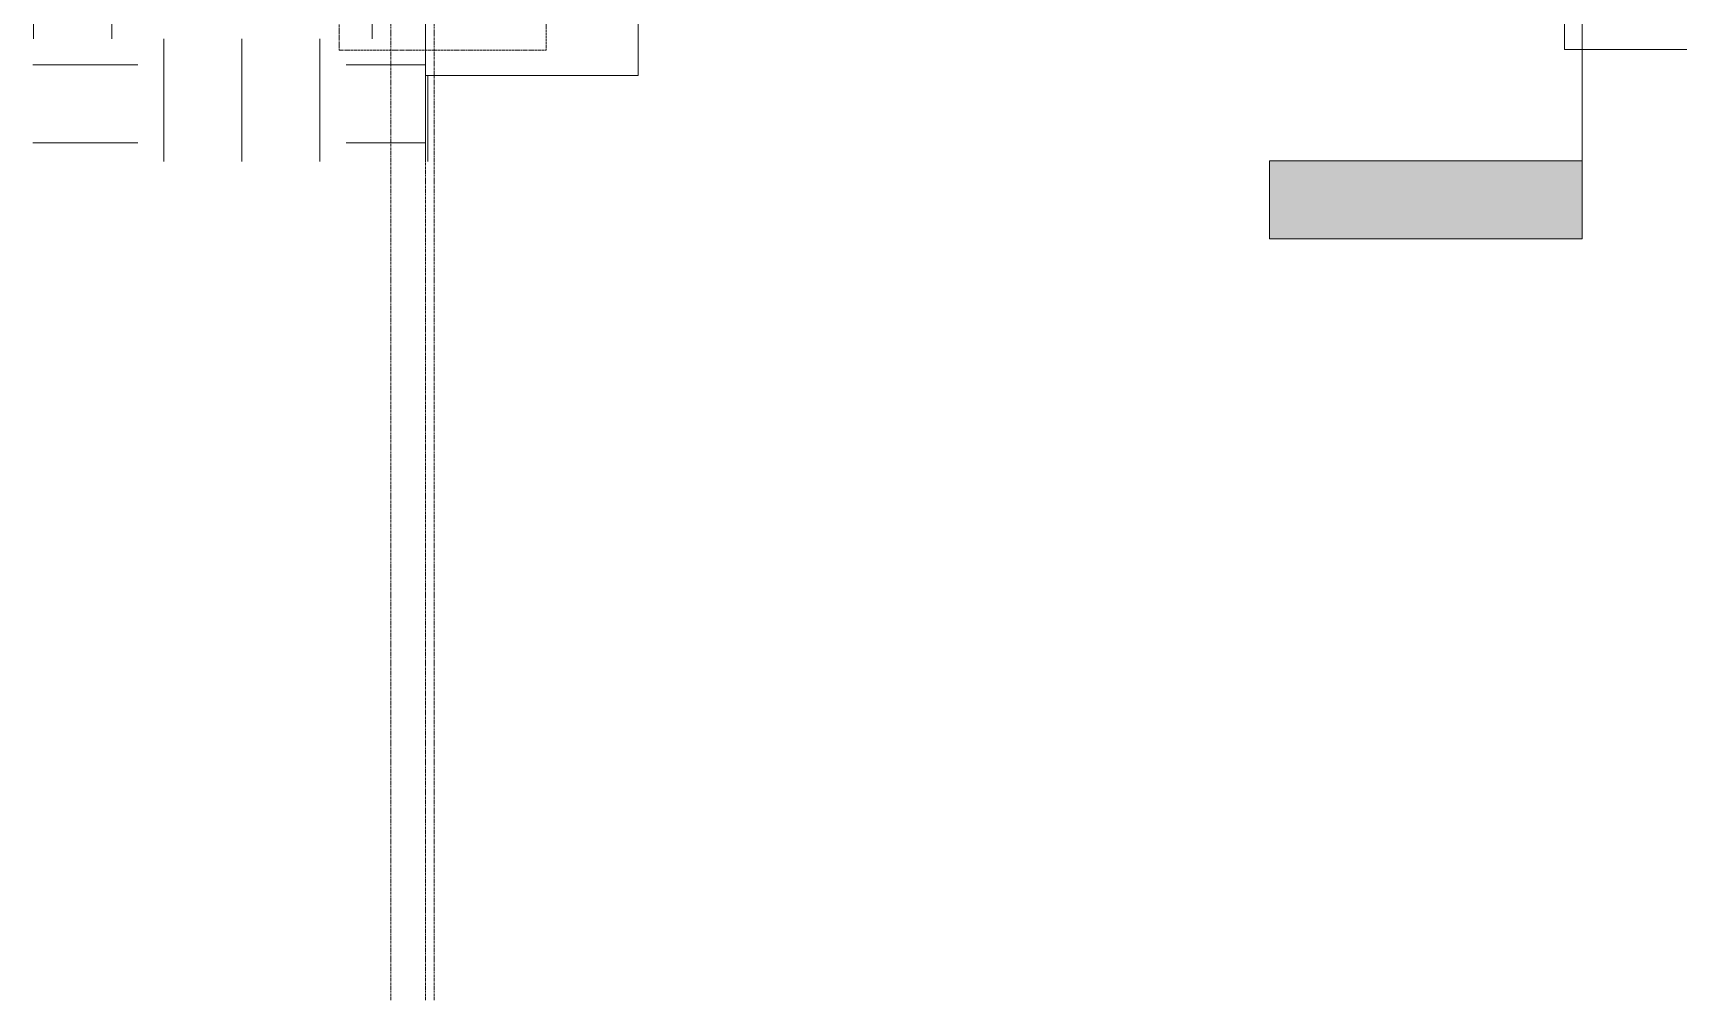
# Model space of a CAD drawing. Header units: inches. Extents: x 21386 to 98862, y -290 to 853.
# Drawn here: x 35541 to 35920.2, y -273.2 to -50.2 of the extents above; entities that cross this region are included whole.
import ezdxf

# ---------------------------------------------------------------- set-up
doc = ezdxf.new("R2010")
doc.units = ezdxf.units.IN
doc.header["$MEASUREMENT"] = 0
doc.linetypes.add('Dash Dot 3_16_', pattern=[0.3125, 0.1875, -0.0625, 0, -0.0625])
doc.linetypes.add('Grid Line 1_2_', pattern=[0.875, 0.5, -0.125, 0.125, -0.125])
for name, color, linetype, lineweight in [('A-ANNO-SYMB', 150, 'Continuous', 9), ('C-TOPO', 7, 'Continuous', 13), ('G-ANNO-SYMB', 111, 'Continuous', 9), ('S-FNDN', 32, 'Continuous', 13), ('S-GRID', 1, 'Continuous', 9)]:
    doc.layers.add(name, color=color, linetype=linetype, lineweight=lineweight)

# ---------------------------------------------------------------- blocks, each defined once
blk = doc.blocks.new('Struct_Xcel_Sports Complex_rvt-4-Building Section - East_West looking South')
at = {"layer": 'S-FNDN', "color": 8, "lineweight": 9}
for p, q in [((-26224.39, -36), (-26224.39, -60)), ((-26010.89, -36), (-26010.89, -54)), ((-25950.89, -54), (-26010.89, -54)), ((-26224.39, -60), (-26273.39, -60))]:
    blk.add_line(p, q, dxfattribs=at)
blk = doc.blocks.new('Section - 3_32_ x 3_8_-18514-Building Section - East_West looking South')
at = {"layer": 'G-ANNO-SYMB'}
blk.add_hatch(color=256, dxfattribs=at).paths.add_polyline_path([(-22946.16, -26.7), (-22874.16, -26.7), (-22874.16, -44.7), (-22946.16, -44.7)], flags=0)
for p, q in [((-22946.16, -26.7), (-22946.16, -44.7)), ((-22874.16, -26.7), (-22946.16, -26.7)), ((-22874.16, -44.7), (-22874.16, -26.7)), ((-22946.16, -44.7), (-22874.16, -44.7))]:
    blk.add_line(p, q, dxfattribs=at)

msp = doc.modelspace()

# ---------------------------------------------------------------- hatches: boundary and pattern name
at = {"layer": 'C-TOPO', "lineweight": 9}
h = msp.add_hatch(dxfattribs=at)
h.set_pattern_fill('FP_47', color=8, style=0, pattern_type=2)
h.set_pattern_definition([(0, (-87938.914, 98.42), (48, 48), [48, -48]), (0, (-87938.914, 116.42), (48, 48), [48, -48]), (0, (-87938.914, 134.42), (48, 48), [48, -48]), (90, (-87932.914, 140.42), (-48, 48), [48, -48]), (90, (-87914.914, 140.42), (-48, 48), [48, -48]), (90, (-87896.914, 140.42), (-48, 48), [48, -48])])
h.paths.add_polyline_path([(35611.14, -79.82), (35631.46, -79.82), (35631.46, -48), (35618.46, -48), (35618.46, -36), (35621.46, -36), (35621.46, 0), (35540.96, 0), (35540.96, -79.82)], flags=0)

# ---------------------------------------------------------------- linework, layer by layer
at = {"layer": 'A-ANNO-SYMB', "linetype": 'Dash Dot 3_16_'}
for p, q in [((35611.56, 385.8), (35611.56, -54.12)), ((35659.23, -54.12), (35659.23, 385.8)), ((35611.56, -54.12), (35659.23, -54.12))]:
    msp.add_line(p, q, dxfattribs=at)
at = {"layer": 'C-TOPO'}
msp.add_line((35631.46, -79.82), (35631.46, -48), dxfattribs=at)
at = {"layer": 'C-TOPO', "color": 8, "lineweight": 9}
for p, q in [((35631.46, -48), (35631.46, -79.82)), ((35631.96, -79.82), (35631.96, -60))]:
    msp.add_line(p, q, dxfattribs=at)
at = {"layer": 'G-ANNO-SYMB'}
msp.add_line((35898.03, 737.16), (35898.03, -79.66), dxfattribs=at)
at = {"layer": 'S-GRID', "linetype": 'Grid Line 1_2_'}
for p, q in [((35623.46, -273.16), (35623.46, 671.89)), ((35623.46, -273.16), (35623.46, 671.89)), ((35631.46, -273.16), (35631.46, 671.89)), ((35633.46, -273.16), (35633.46, 671.89))]:
    msp.add_line(p, q, dxfattribs=at)

# ---------------------------------------------------------------- block references
at = {"color": 170, "lineweight": 5}
msp.add_blockref('Struct_Xcel_Sports Complex_rvt-4-Building Section - East_West looking South', (61904.85, 0), dxfattribs=at)
at = {"layer": 'G-ANNO-SYMB'}
msp.add_blockref('Section - 3_32_ x 3_8_-18514-Building Section - East_West looking South', (58772.19, -52.96), dxfattribs=at)

doc.saveas('drawing.dxf')
